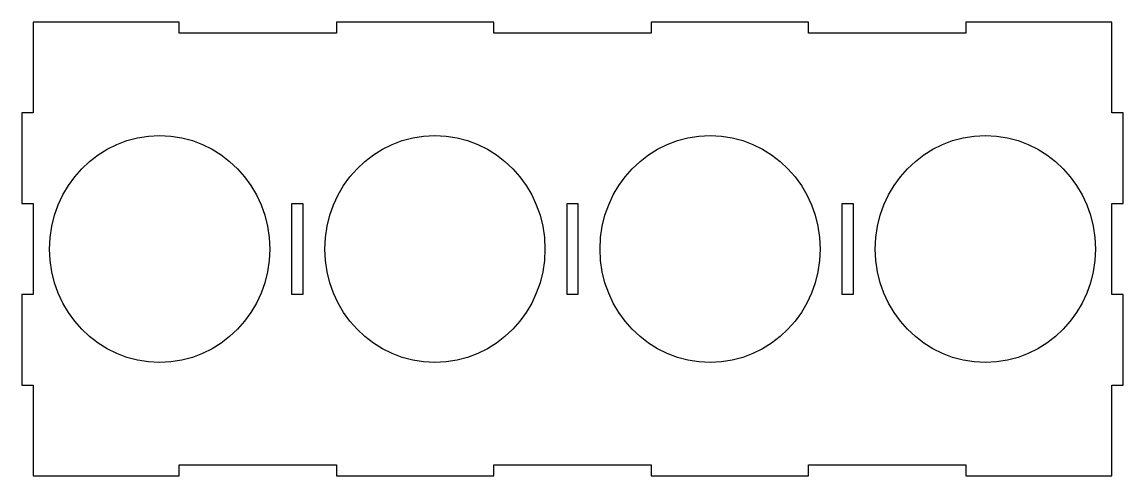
# Model space of a CAD drawing. Header units: inches. Extents: x -5.9 to 5.9, y -2.4 to 2.4.
import ezdxf

# ---------------------------------------------------------------- set-up
doc = ezdxf.new("R2010")
doc.units = ezdxf.units.IN
doc.header["$MEASUREMENT"] = 0

msp = doc.modelspace()

# ---------------------------------------------------------------- linework, layer by layer
for points in [[(2.531, -2.435), (2.531, -2.317), (4.218, -2.317), (4.218, -2.435), (5.787, -2.435), (5.787, -1.461), (5.906, -1.461), (5.906, -0.487), (5.787, -0.487), (5.787, 0.487), (5.906, 0.487), (5.906, 1.461), (5.787, 1.461), (5.787, 2.435), (4.218, 2.435), (4.218, 2.317), (2.531, 2.317), (2.531, 2.435), (0.844, 2.435), (0.844, 2.317), (-0.844, 2.317), (-0.844, 2.435), (-2.531, 2.435), (-2.531, 2.317), (-4.218, 2.317), (-4.218, 2.435), (-5.787, 2.435), (-5.787, 1.461), (-5.906, 1.461), (-5.906, 0.487), (-5.787, 0.487), (-5.787, -0.487), (-5.906, -0.487), (-5.906, -1.461), (-5.787, -1.461), (-5.787, -2.435), (-4.218, -2.435), (-4.218, -2.317), (-2.531, -2.317), (-2.531, -2.435), (-0.844, -2.435), (-0.844, -2.317), (0.844, -2.317), (0.844, -2.435)], [(-3.012, -0.487), (-3.012, 0.487), (-2.894, 0.487), (-2.894, -0.487)], [(0.059, 0.487), (0.059, -0.487), (-0.059, -0.487), (-0.059, 0.487)], [(3.012, 0.487), (3.012, -0.487), (2.894, -0.487), (2.894, 0.487)]]:
    msp.add_lwpolyline(points, close=True)
for centre in [(-4.429, 0), (-1.476, 0), (1.476, 0), (4.429, 0)]:
    msp.add_ellipse(centre, major_axis=(0, 1.217), ratio=0.970143)

doc.saveas('drawing.dxf')
